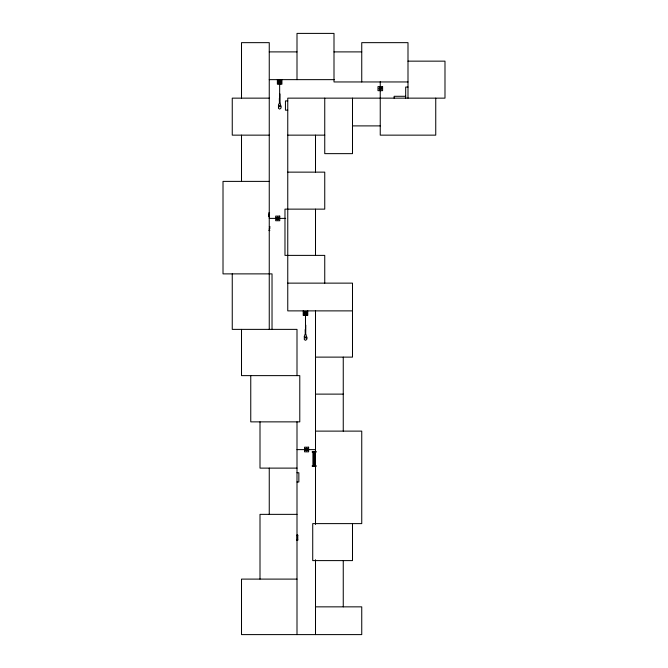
<?xml version="1.0" encoding="UTF-8"?>
<svg xmlns="http://www.w3.org/2000/svg" width="668" height="668" viewBox="0 0 668 668"><rect width="100%" height="100%" fill="white"/><g stroke="black" fill="none" stroke-linecap="round" stroke-linejoin="round"><path stroke-width="1" d="M269.321 216.791L269.338 214.787L269.313 215.305M269.346 214.787L268.979 216.758M269.555 228.565L269.187 230.527M269.187 213.768L269.58 212.791M269.58 212.967L269.045 212.808M269.363 213.777L269.396 212.791M269.204 216.866L269.279 212.7M269.788 226.569L269.354 226.561L269.78 226.744L269.413 230.644M269.546 228.565L269.588 226.561M279.867 103.047L279.95 93.938M305.71 334.242L305.794 325.124M269.53 228.105L269.571 227.504M278.472 106.796L278.815 105.486M278.548 81.93L279.65 80.828L280.744 81.93L279.65 83.032L278.548 81.93L279.892 81.93L279.408 81.93M304.391 313.117L305.493 312.023L306.27 312.34L306.27 313.893L304.717 313.893L304.391 313.117L305.493 312.874L305.493 312.023M277.963 83.617L277.963 80.243L281.328 80.243L281.328 83.617L277.963 83.617L278.439 83.141M278.873 82.707L279.474 82.097M279.817 81.755L280.426 81.154M280.861 80.719L281.328 80.243M303.806 314.803L306.704 314.327L307.18 314.803L303.806 314.803L303.806 311.438L307.18 311.438L307.18 314.803M304.717 313.893L305.318 313.292M305.744 312.866L305.243 313.367L306.27 312.34M269.137 215.246L269.154 215.847L269.313 215.246M269.254 51.895L297.001 51.895M334 51.895L361.747 51.895M407.998 61.147L444.988 61.147L444.988 98.146L287.758 98.146L287.758 310.879L352.495 310.879M269.254 79.642L334.334 79.642M279.892 81.93L280.744 81.93M407.998 81.955L334 81.955L334 33.4L297.001 33.4L297.001 79.642M407.998 87.049L405.685 87.049L405.685 98.146M405.685 96.292L394.12 96.292L394.12 98.146M269.254 98.146L232.255 98.146L232.255 135.145L269.254 135.145M287.758 100.918L285.445 100.918L285.445 110.17L287.758 110.17M352.495 125.893L380.242 125.893M287.758 135.145L324.748 135.145M287.758 172.135L324.748 172.135L324.748 209.134L284.977 209.134L284.977 255.385L324.748 255.385L324.748 283.132M269.254 181.387L223.012 181.387L223.012 273.88L272.026 273.88L272.026 329.374M269.254 218.386L285.695 218.386M287.758 283.132L352.495 283.132L352.495 357.121L315.505 357.121M306.595 313.117L305.735 313.117L306.27 313.893M315.505 394.12L343.252 394.12M315.505 431.119L361.747 431.119L361.747 523.612L312.724 523.612L312.724 560.602L352.495 560.602L352.495 523.612M297.001 449.614L315.505 449.614M312.198 451.468L315.981 451.468M313.785 451.585L315.847 451.585M313.785 451.994L315.847 451.994M312.198 452.228L315.981 452.228M312.198 465.688L315.981 465.688M313.785 465.805L315.847 465.805M313.785 466.214L315.847 466.214M312.198 466.448L315.981 466.448M297.001 468.118L260.002 468.118L260.002 421.867M297.001 472.735L298.855 472.735L298.855 481.987L297.001 481.987M297.001 514.36L260.002 514.36L260.002 579.106M296.734 535.093L297.778 535.093L297.778 540.262L296.734 540.262M296.734 535.561L297.778 535.561M296.734 539.786L297.778 539.786M297.001 579.106L241.507 579.106L241.507 634.6L361.747 634.6L361.747 606.853L315.505 606.853M269.271 216.624L269.162 214.787L269.137 215.305M269.079 214.787L269.546 214.795M269.079 216.607L269.513 216.616M269.079 216.783L269.513 216.791M269.279 228.556L269.747 228.565M269.287 230.385L269.722 230.393M269.287 230.56L269.713 230.569M277.963 80.243L278.439 80.719M278.873 81.154L279.474 81.755M279.817 82.097L280.426 82.707M280.861 83.141L281.328 83.617M303.806 311.438L304.282 313.943M304.717 312.34L305.318 312.95M306.32 336.672L306.67 337.983M305.184 329.566L305.276 334.242M279.341 98.371L279.424 103.047M435.745 98.146L435.745 135.145L380.242 135.145L380.242 81.705M407.998 98.146L407.998 42.652L361.747 42.652L361.747 81.955M352.495 98.146L352.495 153.64L324.748 153.64L324.748 98.146M343.252 357.121L343.252 431.119M343.252 560.602L343.252 606.853M315.505 135.145L315.505 172.135M315.505 209.134L315.505 255.385M315.505 310.879L315.505 524.438M315.505 559.751L315.505 634.6M314.987 451.384L314.962 466.531M314.879 451.384L314.853 466.531M314.043 451.384L314.043 466.531M313.785 451.468L313.785 466.448M313.467 452.228L313.467 465.688M313.075 451.468L313.075 452.228M313.075 465.688L313.075 466.448M312.958 451.468L312.958 466.448M307.764 310.845L307.764 315.396L303.214 315.396L303.214 310.845M305.493 313.359L305.493 334.242M297.302 535.093L297.302 535.561M297.176 536.179L297.176 539.168M297.001 375.625L297.001 329.374L232.255 329.374L232.255 273.88M297.001 421.867L297.001 634.6M281.921 79.651L281.921 84.201L277.37 84.201L277.37 79.651M280.861 81.112L280.861 82.748M279.65 80.828L279.65 81.688M279.65 82.172L279.65 103.047M269.254 329.374L269.254 42.652L241.507 42.652L241.507 98.146M269.254 468.118L269.254 514.36M250.759 375.625L250.759 421.867L299.782 421.867L299.782 375.625L241.507 375.625L241.507 329.374M241.507 135.145L241.507 181.387M278.472 105.235L278.472 108.358L279.65 109.126L280.827 108.358L281.236 106.796L279.95 103.047L279.341 103.047L278.472 105.235M304.316 336.421L304.316 339.553L305.493 340.321L306.67 339.553L307.08 337.983L305.794 334.242L305.184 334.242L304.316 336.421M279.95 82.106C279.5 82.607 279.441 81.179 279.9 82.181M305.794 313.3L305.184 313.3L305.794 313.3M279.149 81.429L279.149 82.431L280.142 82.431L280.142 81.429L279.149 81.429M304.992 312.624L304.992 313.618L305.994 313.618L305.994 312.624L304.992 312.624M381.044 88.076L380.284 89.554L379.474 88.076L381.044 88.076M278.631 218.428L277.153 219.238L277.153 217.668L278.631 218.428M307.505 449.522L306.027 450.332L306.027 448.762L307.505 449.522M281.186 80.394L278.113 80.394L278.113 83.467L281.186 83.467L281.186 80.394M382.605 86.598L377.979 86.598L377.979 90.673L382.605 90.673L382.605 86.598M280.092 105.962L279.324 105.962L279.324 106.68L280.092 106.68L280.092 105.962M279.75 216.106L275.675 216.106L275.675 220.732L279.75 220.732L279.75 216.106M307.029 311.58L303.957 311.58L303.957 314.661L307.029 314.661L307.029 311.58M305.936 337.156L305.167 337.156L305.167 337.874L305.936 337.874L305.936 337.156M308.624 447.201L304.55 447.201L304.55 451.827L308.624 451.827L308.624 447.201M305.794 450.508A1.294 1.294 0 0 0 307.856 449.639A1.294 1.294 0 0 0 306.069 448.286A1.294 1.294 0 0 0 305.794 450.508M379.549 89.654A1.294 1.294 0 0 0 381.612 88.777A1.294 1.294 0 0 0 379.825 87.424A1.294 1.294 0 0 0 379.549 89.654M276.919 219.413A1.294 1.294 0 0 0 278.982 218.545A1.294 1.294 0 0 0 277.195 217.192A1.294 1.294 0 0 0 276.919 219.413"/></g></svg>
